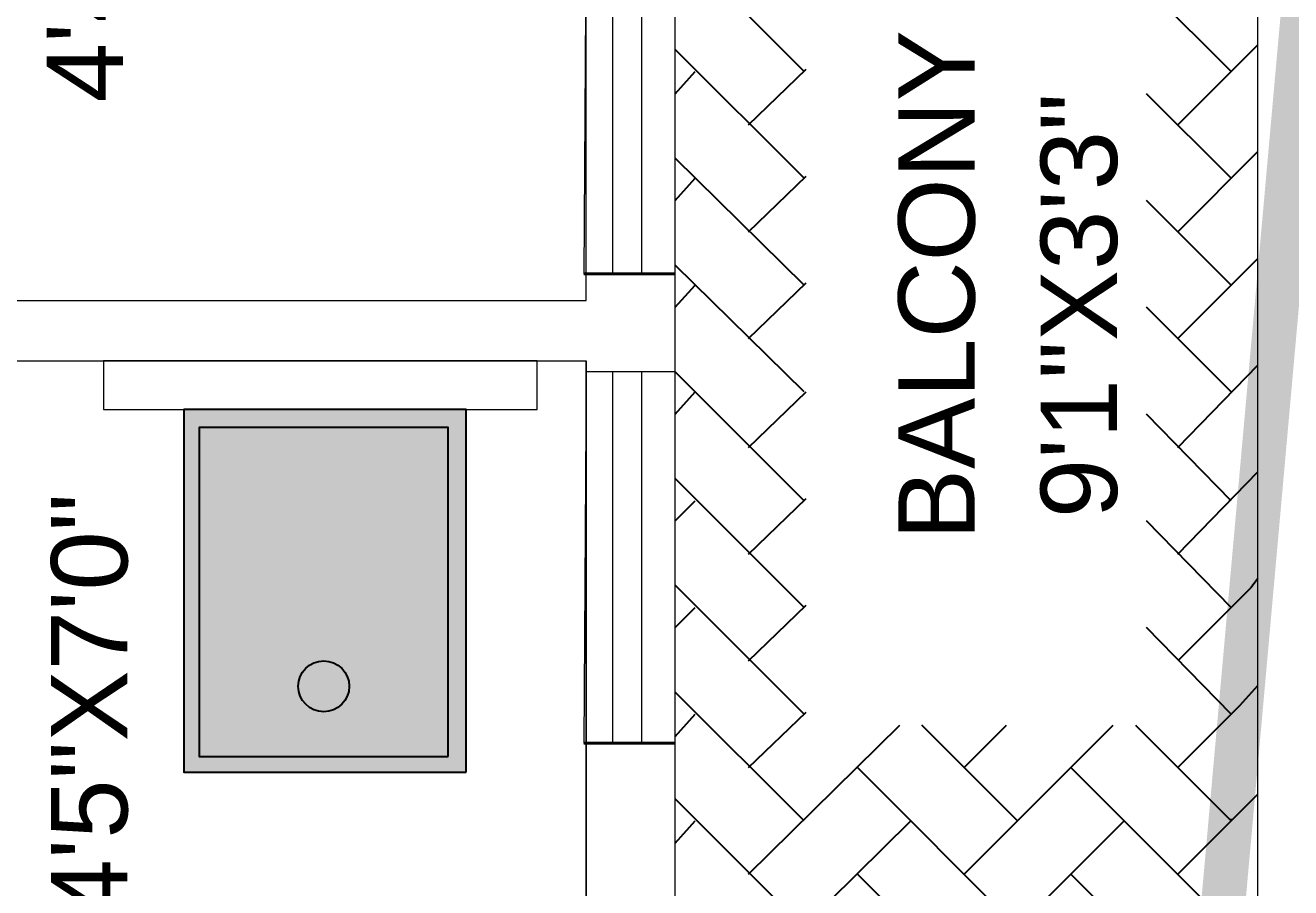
# Model space of a CAD drawing. Header units: inches. Extents: x -41599880 to -41577026, y -18110 to -4738.
# Drawn here: x -41582693 to -41580535, y -13165 to -11694 of the extents above; entities that cross this region are included whole.
import ezdxf

# ---------------------------------------------------------------- set-up
doc = ezdxf.new("R2010")
doc.units = ezdxf.units.IN
doc.header["$MEASUREMENT"] = 0
for name, color, linetype in [('PDF_Geometry', 40, 'Continuous'), ('PDF_Solid Fills', 9, 'Continuous'), ('PDF_Text', 7, 'Continuous')]:
    doc.layers.add(name, color=color, linetype=linetype)
doc.styles.add('PDF Arial', font='arial.ttf')

msp = doc.modelspace()

# ---------------------------------------------------------------- linework, layer by layer
at = {"layer": 'PDF_Geometry', "color": 6, "lineweight": 18}
for points in [[(-41581584.7, -13612.2), (-41581584.7, -10741.2)], [(-41582051.2, -13714.6), (-41583974, -13714.6), (-41580663.1, -13714.6), (-41580591, -13714.6), (-41580591, -10843.6)], [(-41581736.4, -12163.4), (-41581736.4, -10843.6)], [(-41583871.6, -12163.4), (-41581736.4, -12163.4)], [(-41583974, -12265.9), (-41581736.4, -12265.9)], [(-41581736.4, -12284.8), (-41581736.4, -12281)]]:
    msp.add_lwpolyline(points, dxfattribs=at)
at = {"layer": 'PDF_Geometry', "color": 7, "lineweight": 18}
for points in [[(-41581736.4, -11484.6), (-41581740.2, -12117.9), (-41581584.7, -12117.9), (-41581584.7, -11484.6)], [(-41581736.4, -12284.8), (-41581740.2, -12918.2), (-41581584.7, -12918.2), (-41581584.7, -12284.8)]]:
    msp.add_lwpolyline(points, dxfattribs=at)
at = {"layer": 'PDF_Geometry', "color": 7, "lineweight": 13}
for points in [[(-41581584.7, -12117.9), (-41581584.7, -11484.6), (-41581736.4, -11484.6), (-41581740.2, -12117.9)], [(-41581584.7, -12918.2), (-41581584.7, -12284.8), (-41581736.4, -12284.8), (-41581740.2, -12918.2)]]:
    msp.add_lwpolyline(points, dxfattribs=at)
at = {"layer": 'PDF_Geometry', "color": 140, "lineweight": 13}
for points in [[(-41581690.9, -12117.9), (-41581690.9, -11484.6)], [(-41581641.6, -12117.9), (-41581641.6, -11484.6)], [(-41581690.9, -12918.2), (-41581690.9, -12284.8)], [(-41581641.6, -12918.2), (-41581641.6, -12284.8)]]:
    msp.add_lwpolyline(points, dxfattribs=at)
at = {"layer": 'PDF_Geometry', "color": 45, "lineweight": 25}
for points in [[(-41580636.5, -11772.8), (-41580909.6, -11499.7)], [(-41581364.7, -11772.8), (-41581584.7, -11552.8)], [(-41581364.7, -11954.9), (-41581584.7, -11734.9)], [(-41580727.5, -11863.8), (-41580591, -11727.3)], [(-41581584.7, -11810.7), (-41581550.5, -11772.8)], [(-41581459.5, -11863.8), (-41581360.9, -11769)], [(-41580636.5, -11954.9), (-41580780.6, -11810.7)], [(-41580727.5, -12045.9), (-41580591, -11909.3)], [(-41581364.7, -12136.9), (-41581584.7, -11920.7)], [(-41581584.7, -11992.8), (-41581550.5, -11954.9)], [(-41581459.5, -12045.9), (-41581360.9, -11951.1)], [(-41580636.5, -12136.9), (-41580780.6, -11992.8)], [(-41581364.7, -12318.9), (-41581584.7, -12102.8)], [(-41580727.5, -12227.9), (-41580591, -12091.4)], [(-41581584.7, -12174.8), (-41581550.5, -12136.9)], [(-41581459.5, -12227.9), (-41581360.9, -12133.1)], [(-41580636.5, -12318.9), (-41580780.6, -12174.8)], [(-41580727.5, -12413.8), (-41580591, -12273.4)], [(-41581364.7, -12504.8), (-41581584.7, -12284.8)], [(-41581584.7, -12356.9), (-41581550.5, -12318.9)], [(-41581459.5, -12413.8), (-41581360.9, -12318.9)], [(-41580636.5, -12504.8), (-41580780.6, -12356.9)], [(-41581364.7, -12686.8), (-41581584.7, -12466.9)], [(-41580727.5, -12595.8), (-41580591, -12455.5)], [(-41581584.7, -12538.9), (-41581550.5, -12504.8)], [(-41581459.5, -12595.8), (-41581360.9, -12501)], [(-41580636.5, -12686.8), (-41580780.6, -12538.9)], [(-41580591, -12637.5), (-41580602.4, -12652.7), (-41580727.5, -12777.9)], [(-41581364.7, -12868.9), (-41581584.7, -12648.9)], [(-41581584.7, -12721), (-41581550.5, -12686.8)], [(-41581459.5, -12777.9), (-41581360.9, -12683)], [(-41580636.5, -12868.9), (-41580780.6, -12721)], [(-41581364.7, -13050.9), (-41581584.7, -12831)], [(-41580727.5, -12959.9), (-41580621.4, -12853.7), (-41580591, -12819.6)], [(-41581584.7, -12906.8), (-41581550.5, -12868.9)], [(-41581459.5, -12959.9), (-41581360.9, -12865.1)], [(-41581459.5, -13141.9), (-41581201.6, -12887.8)], [(-41581000.6, -13050.9), (-41581163.7, -12887.8)], [(-41581091.6, -12959.9), (-41581019.6, -12887.8)], [(-41581091.6, -13141.9), (-41580837.5, -12887.8)], [(-41580799.6, -12887.8), (-41580636.5, -13050.9), (-41580636.5, -13047.1)], [(-41581000.6, -13233), (-41581273.7, -12959.9)], [(-41580636.5, -13233), (-41580651.7, -13217.8), (-41580909.6, -12959.9)], [(-41581364.7, -13233), (-41581584.7, -13013)], [(-41580727.5, -13141.9), (-41580636.5, -13050.9), (-41580591, -13005.4)], [(-41581584.7, -13088.8), (-41581550.5, -13050.9)], [(-41581459.5, -13324), (-41581182.7, -13050.9)], [(-41581091.6, -13324), (-41580818.6, -13050.9)], [(-41581000.6, -13415), (-41581273.7, -13141.9)], [(-41580636.5, -13415), (-41580666.9, -13384.7), (-41580909.6, -13141.9)]]:
    msp.add_lwpolyline(points, dxfattribs=at)
at = {"layer": 'PDF_Geometry', "color": 7, "lineweight": 40}
for points in [[(-41581584.7, -12117.9), (-41581740.2, -12117.9)], [(-41581584.7, -12918.2), (-41581740.2, -12918.2)]]:
    msp.add_lwpolyline(points, dxfattribs=at)
at = {"layer": 'PDF_Geometry', "color": 7, "lineweight": 18}
msp.add_lwpolyline([(-41581819.8, -12265.9), (-41582559.4, -12265.9), (-41582559.4, -12349.3), (-41581819.8, -12349.3)], close=True, dxfattribs=at)
at = {"layer": 'PDF_Geometry', "color": 6, "lineweight": 18}
msp.add_lwpolyline([(-41581736.4, -12265.9), (-41581736.4, -13612.2)], close=True, dxfattribs=at)
at = {"layer": 'PDF_Geometry', "color": 13, "lineweight": 25}
for points in [[(-41581941.2, -12967.5), (-41581941.2, -12349.3), (-41582422.8, -12349.3), (-41582422.8, -12967.5)], [(-41581971.5, -12940.9), (-41581971.5, -12379.6), (-41582396.3, -12379.6), (-41582396.3, -12940.9)]]:
    msp.add_lwpolyline(points, close=True, dxfattribs=at)
at = {"layer": 'PDF_Geometry', "color": 35, "lineweight": 25}
msp.add_circle((-41582183.9, -12821.2), 43.4, dxfattribs=at)
at = {"layer": 'PDF_Solid Fills', "color": 7}
for points in [[(-41581065.1, -17408.6), (-41580996.8, -17484.5), (-41579980.4, -5291.2)], [(-41580996.8, -17484.5), (-41579980.4, -5291.2), (-41579904.5, -5298.8)]]:
    msp.add_solid(points, dxfattribs=at)
at = {"layer": 'PDF_Solid Fills'}
for points in [[(-41582422.8, -12967.5), (-41581941.2, -12349.3), (-41581941.2, -12967.5)], [(-41582422.8, -12967.5), (-41582422.8, -12349.3), (-41581941.2, -12349.3)]]:
    msp.add_solid(points, dxfattribs=at)

# ---------------------------------------------------------------- texts
at = {"layer": 'PDF_Text', "char_height": 130.31, "attachment_point": 7, "rotation": 90, "style": 'PDF Arial'}
for s, insert in [('4\'4"X7\'0"', (-41582524.4, -11825.3)), ('BALCONY', (-41581071.8, -12572)), ('9\'1"X3\'3"', (-41580829.1, -12534.5)), ('4\'5"X7\'0"', (-41582516.8, -13217.2))]:
    msp.add_mtext(s, dxfattribs=dict(at, insert=insert))

doc.saveas('drawing.dxf')
